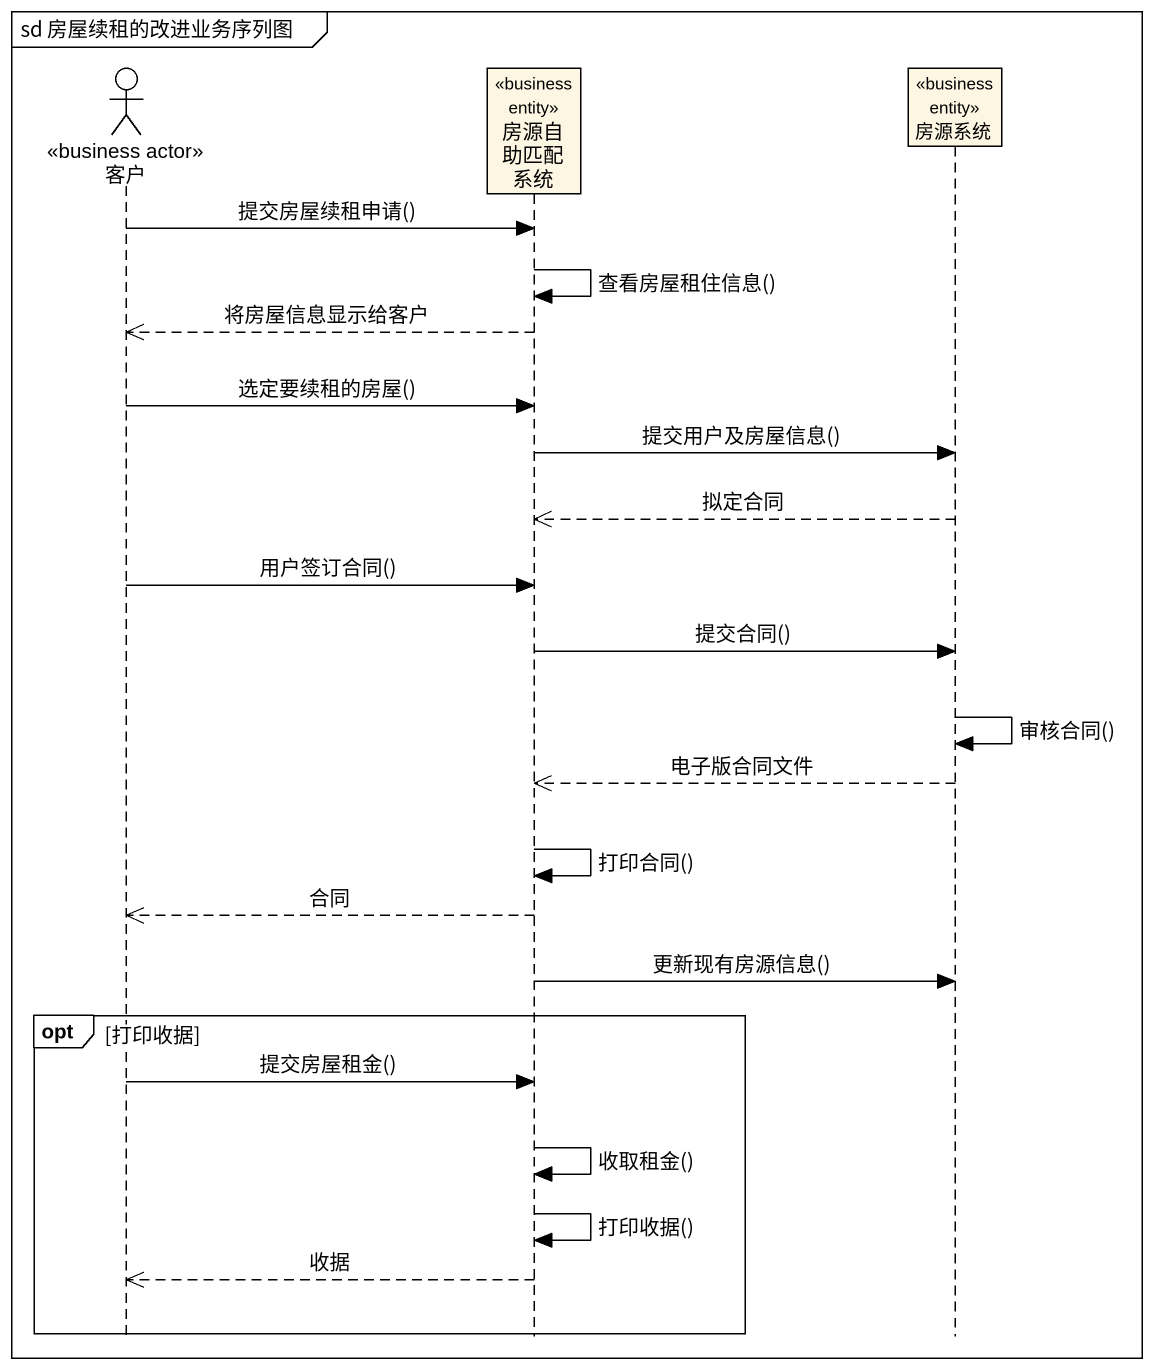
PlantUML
@startuml
mainframe sd 房屋续租的改进业务序列图
hide footbox
actor 客户 <<business actor>>
participant 房源自助匹配系统 <<business entity>>
participant 房源系统 <<business entity>>

客户 -> 房源自助匹配系统 : 提交房屋续租申请()
房源自助匹配系统 -> 房源自助匹配系统 : 查看房屋租住信息()
房源自助匹配系统 -->> 客户 : 将房屋信息显示给客户
客户 -> 房源自助匹配系统 : 选定要续租的房屋()
房源自助匹配系统 -> 房源系统 : 提交用户及房屋信息()
房源系统 -->> 房源自助匹配系统 : 拟定合同
客户 -> 房源自助匹配系统 : 用户签订合同()
房源自助匹配系统 -> 房源系统 : 提交合同()
房源系统 -> 房源系统 : 审核合同()
房源系统 -->> 房源自助匹配系统 : 电子版合同文件
房源自助匹配系统 -> 房源自助匹配系统 : 打印合同()
房源自助匹配系统 -->> 客户 : 合同
房源自助匹配系统 -> 房源系统 : 更新现有房源信息()
opt 打印收据
  客户 -> 房源自助匹配系统 : 提交房屋租金()
  房源自助匹配系统 -> 房源自助匹配系统 : 收取租金()
  房源自助匹配系统 -> 房源自助匹配系统 : 打印收据()
  房源自助匹配系统 -->> 客户 : 收据
end
@enduml
